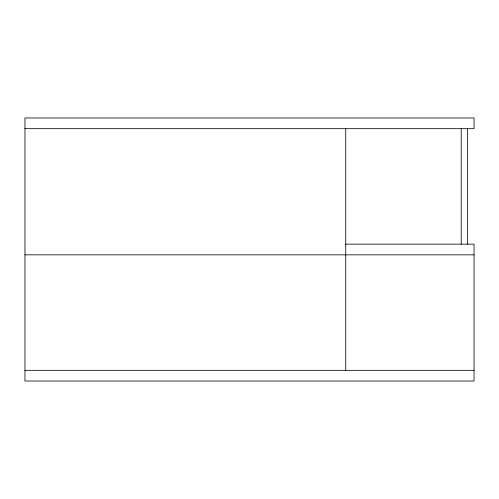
<?xml version="1.0" encoding="UTF-8"?>
<svg xmlns="http://www.w3.org/2000/svg" width="499" height="499" viewBox="0 0 499 499"><rect width="100%" height="100%" fill="white"/><g stroke="black" fill="none" stroke-linecap="round" stroke-linejoin="round"><path stroke-width="0.75" d="M24.95 128.673L474.05 128.673L474.05 117.976L24.95 117.976L24.95 381.024L474.05 381.024L474.05 244.154L345.738 244.154M24.95 254.846L474.05 254.846M24.95 370.327L474.05 370.327M467.632 128.673L467.632 244.154M461.219 128.673L461.219 244.154M345.738 128.673L345.738 370.327"/></g></svg>
